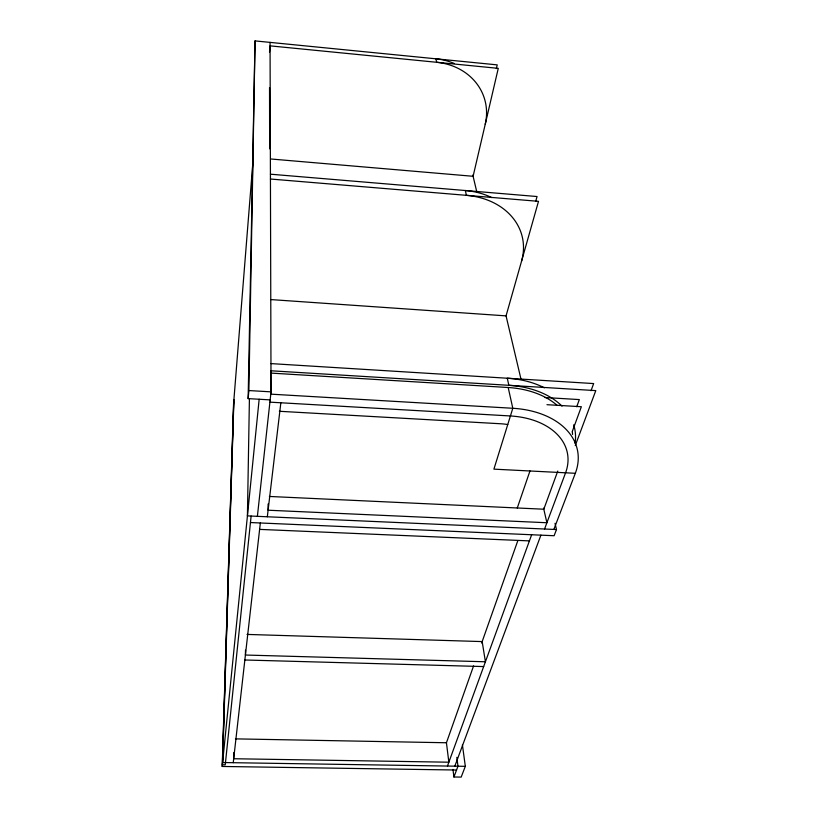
<?xml version="1.0" encoding="UTF-8"?>
<svg xmlns="http://www.w3.org/2000/svg" width="818" height="818" viewBox="0 0 818 818"><rect width="100%" height="100%" fill="white"/><g stroke="black" fill="none" stroke-linecap="round" stroke-linejoin="round"><path stroke-width="1.23" d="M270.155 399.879L248.14 398.611L248.876 390.554L255.042 40.9L497.221 64.878L496.352 68.589M249.418 398.591L247.425 515.892L556.496 529.543L555.023 523.326M245.492 650.167L245.41 655.034L485.411 661.772L482.17 641.588L247.026 634.42M248.14 398.611L255.042 40.9M233.836 752.519L233.692 758.736L448.857 762.202L446.434 742.754L235.431 738.869M456.546 770.024L222.21 766.456L233.58 403.755L253.171 158.886M233.723 401.955L222.373 764.769L225.247 764.82L251.126 516.056M233.917 399.552L222.598 762.529L465.319 766.333L462.415 744.85M269.521 52.158L270.063 45.859L498.274 68.354L473.101 176.289L270.707 158.978M222.21 766.456L259.163 399.245M270.707 373.325L270.973 370.779L595.79 390.615L575.269 445.565M257.384 516.332L271.034 391.853L270.052 42.383M233.242 762.693L260.339 522.978M267.322 516.771L280.85 402.783M535.678 201.453L537.058 196.535L270.421 174.193M517.283 507.978L529.972 470.933M446.342 743.02L473.581 665.903M481.669 643.009L517.845 540.586M576.731 406.73L579.328 399.583L545.013 397.528M447.456 766.047L531.649 534.757M557.774 471.076L543.796 509.215L269.367 496.454M572.191 431.751L581.363 406.73L546.966 404.695M591.015 390.738L593.663 383.57L270.962 363.601M454.818 766.169L540.913 535.156M544.553 529.011L565.575 472.794A74.714 50.113 -10.2 0 0 510.422 415.963L269.909 402.149M465.319 766.333L461.178 777.1L453.918 776.998L457.978 766.21L456.822 757.366M553.847 529.42L575.32 473.295A85 57.025 -10.2 0 0 512.804 408.274L508.193 387.517L270.727 373.08L270.789 394.153L512.804 408.274L493.908 469.143L575.32 473.295M556.496 529.543L554.113 535.729L250.451 522.549M244.848 659.993L483.673 666.568M259.613 529.389L529.42 540.892M279.357 411.28L500.923 423.775A44.857 30.44 -10.3 0 1 507.763 424.573M248.876 390.554L271.034 391.853M270.738 299.572L506.056 315.871L538.51 201.33L270.431 179.019M472.814 175.083L476.638 191.248M505.994 315.615L520.964 379.051M543.551 508.142L546.905 522.743L268.099 510.217L268.099 504M452.957 769.401L453.918 776.998M269.531 87.618L269.654 148.794M572.334 432.231A83.467 57.055 -10.4 0 1 572.569 434.47M508.193 387.517A83.467 57.055 -10.4 0 1 557.038 405.268M544.348 387.804A85.818 59.029 -10.5 0 0 507.272 378.223L508.857 385.309A86.35 59.029 -10.4 0 1 562.027 406.137M573.694 424.808A86.35 59.029 -10.4 0 1 575.054 443.376M485.238 124.264A61.462 54.121 -17.5 0 0 436.669 62.28L435.892 58.804A61.186 54.008 -17.7 0 1 454.358 63.538M491.73 197.588A71.391 57.311 -13.1 0 0 465.33 190.522L466.403 195.328A71.759 57.403 -13 0 1 521.598 261.014"/></g></svg>
